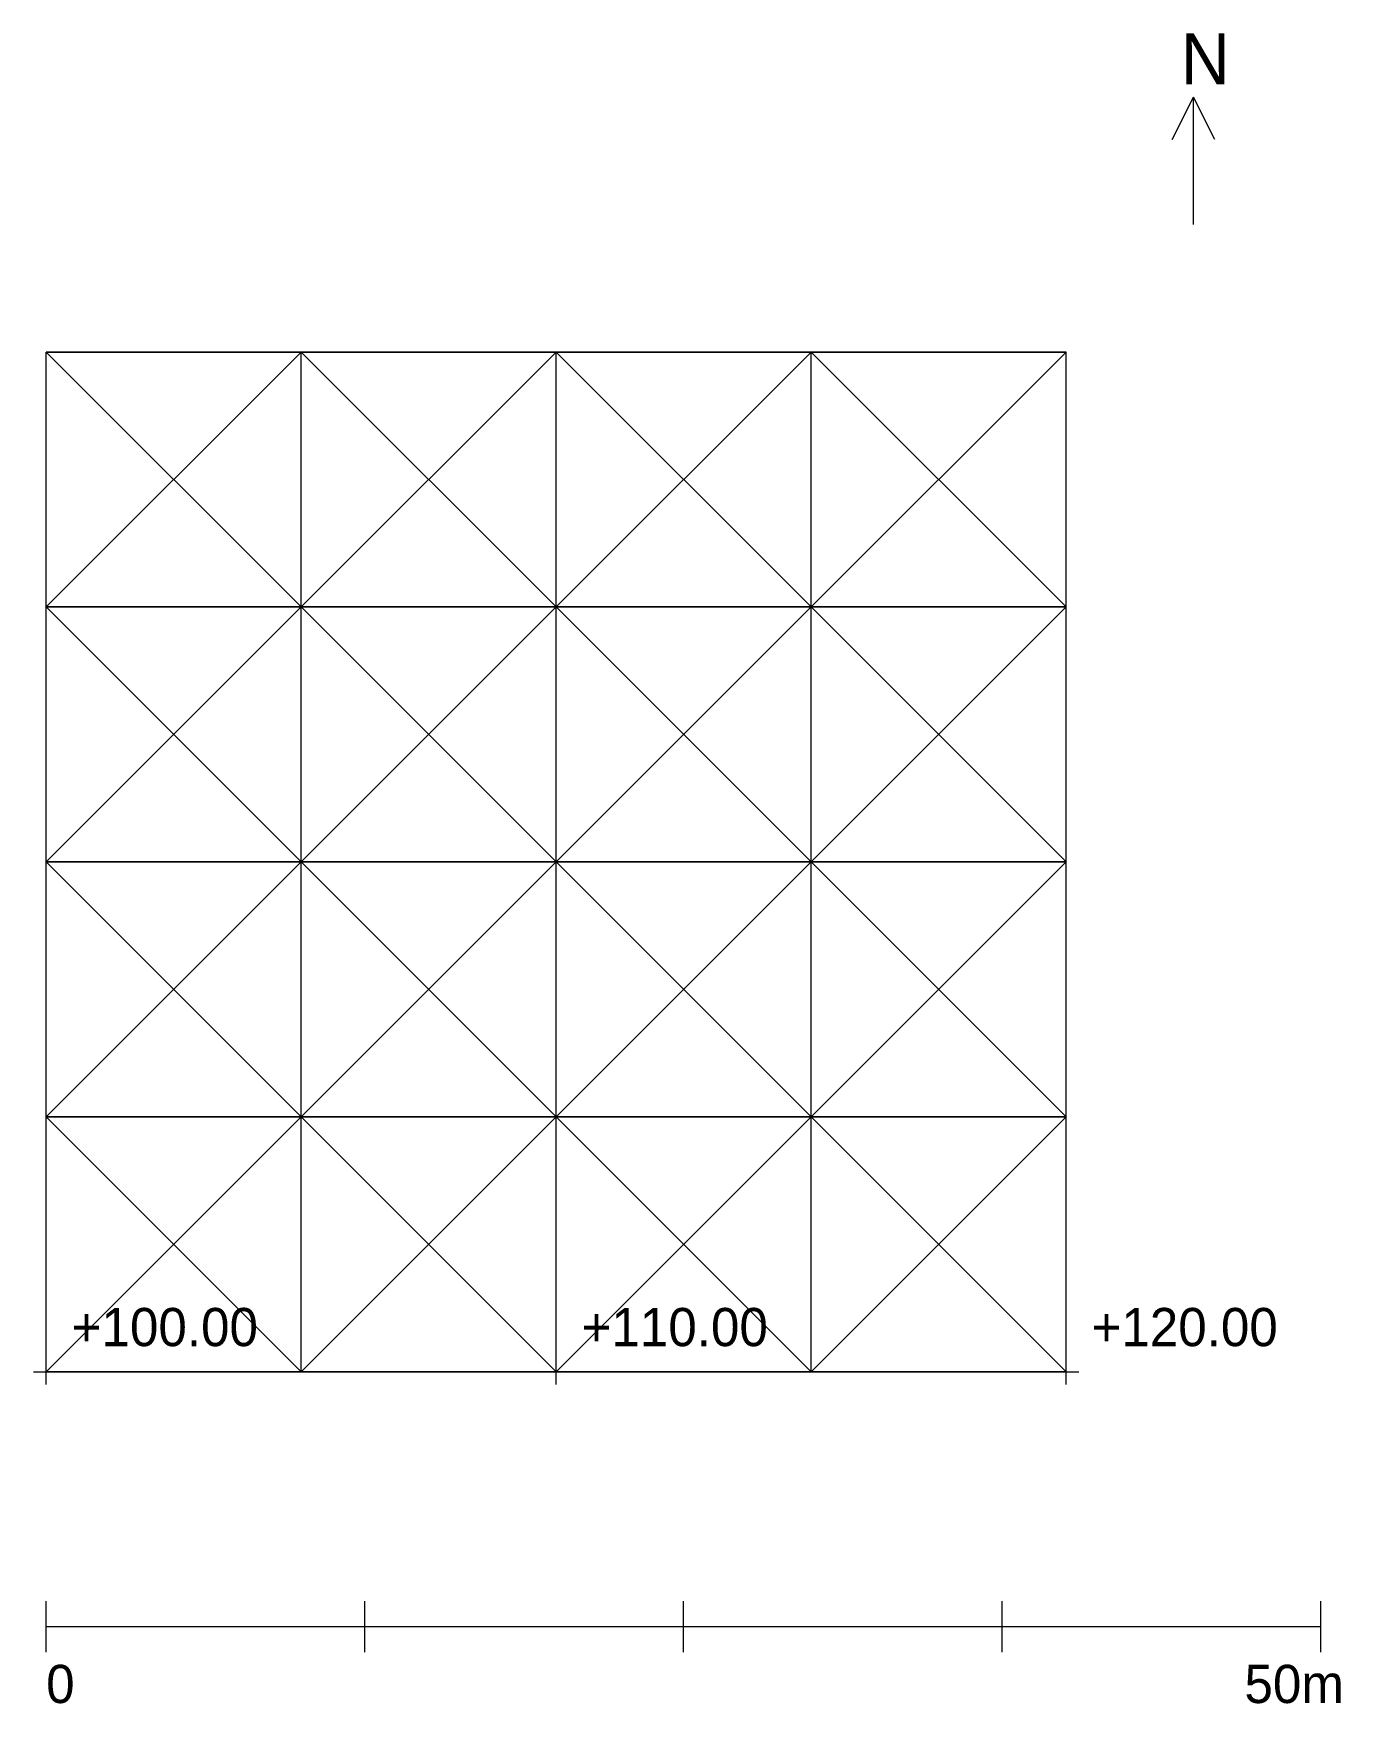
# Model space of a CAD drawing. Header units: metres. Extents: x 0 to 1051, y -6 to 2052.
# Drawn here: x 999.5 to 1050.8, y 1987 to 2052.5 of the extents above; entities outside this region: 1.
import ezdxf

# ---------------------------------------------------------------- set-up
doc = ezdxf.new("R2010")
doc.units = ezdxf.units.M
for name, color, linetype, lineweight in [('CONTOURS', 3, 'Continuous', 0), ('COORD-SCHEDULE', 7, 'Continuous', 0), ('NORTH-ARROW', 7, 'Continuous', 0), ('SCALE-BAR', 7, 'Continuous', 0), ('SPOT-HEIGHTS', 4, 'Continuous', 0), ('TIN-EDGES', 8, 'Continuous', 0)]:
    doc.layers.add(name, color=color, linetype=linetype, lineweight=lineweight)

msp = doc.modelspace()

# ---------------------------------------------------------------- linework, layer by layer
at = {"layer": 'CONTOURS'}
for p, q in [((1010, 2040), (1010, 2040)), ((1010, 2030), (1010, 2040)), ((1010, 2030), (1010, 2040)), ((1020, 2040), (1020, 2040)), ((1020, 2030), (1020, 2040)), ((1020, 2030), (1020, 2040)), ((1030, 2040), (1030, 2040)), ((1030, 2030), (1030, 2040)), ((1030, 2030), (1030, 2040)), ((1040, 2040), (1040, 2040)), ((1040, 2030), (1040, 2040)), ((1040, 2030), (1040, 2040)), ((1010, 2030), (1010, 2030)), ((1010, 2020), (1010, 2030)), ((1010, 2030), (1010, 2030)), ((1010, 2020), (1010, 2030)), ((1020, 2030), (1020, 2030)), ((1020, 2020), (1020, 2030)), ((1020, 2030), (1020, 2030)), ((1020, 2020), (1020, 2030)), ((1030, 2030), (1030, 2030)), ((1030, 2020), (1030, 2030)), ((1030, 2030), (1030, 2030)), ((1030, 2020), (1030, 2030)), ((1040, 2030), (1040, 2030)), ((1040, 2020), (1040, 2030)), ((1040, 2030), (1040, 2030)), ((1040, 2020), (1040, 2030)), ((1010, 2020), (1010, 2020)), ((1010, 2010), (1010, 2020)), ((1010, 2020), (1010, 2020)), ((1010, 2010), (1010, 2020)), ((1020, 2020), (1020, 2020)), ((1020, 2010), (1020, 2020)), ((1020, 2020), (1020, 2020)), ((1020, 2010), (1020, 2020)), ((1030, 2020), (1030, 2020)), ((1030, 2010), (1030, 2020)), ((1030, 2020), (1030, 2020)), ((1030, 2010), (1030, 2020)), ((1040, 2020), (1040, 2020)), ((1040, 2010), (1040, 2020)), ((1040, 2020), (1040, 2020)), ((1040, 2010), (1040, 2020)), ((1010, 2010), (1010, 2010)), ((1010, 2000), (1010, 2010)), ((1010, 2010), (1010, 2010)), ((1010, 2000), (1010, 2010)), ((1020, 2010), (1020, 2010)), ((1020, 2000), (1020, 2010)), ((1020, 2010), (1020, 2010)), ((1020, 2000), (1020, 2010)), ((1030, 2010), (1030, 2010)), ((1030, 2000), (1030, 2010)), ((1030, 2010), (1030, 2010)), ((1030, 2000), (1030, 2010)), ((1040, 2010), (1040, 2010)), ((1040, 2000), (1040, 2010)), ((1040, 2010), (1040, 2010)), ((1040, 2000), (1040, 2010)), ((1010, 2000), (1010, 2000)), ((1020, 2000), (1020, 2000)), ((1030, 2000), (1030, 2000)), ((1040, 2000), (1040, 2000))]:
    msp.add_line(p, q, dxfattribs=at)
at = {"layer": 'NORTH-ARROW'}
for p in [(1044.167, 2048.333), (1045, 2045), (1045.833, 2048.333)]:
    msp.add_line(p, (1045, 2050), dxfattribs=at)
at = {"layer": 'SCALE-BAR'}
for p, q in [((1000, 1989), (1000, 1991)), ((1012.5, 1989), (1012.5, 1991)), ((1025, 1989), (1025, 1991)), ((1037.5, 1989), (1037.5, 1991)), ((1050, 1989), (1050, 1991)), ((1000, 1990), (1012.5, 1990)), ((1012.5, 1990), (1025, 1990)), ((1025, 1990), (1037.5, 1990)), ((1037.5, 1990), (1050, 1990))]:
    msp.add_line(p, q, dxfattribs=at)
at = {"layer": 'SPOT-HEIGHTS'}
for p, q in [((1000, 1999.5), (1000, 2000.5)), ((1020, 1999.5), (1020, 2000.5)), ((1040, 1999.5), (1040, 2000.5)), ((999.5, 2000), (1000.5, 2000)), ((1019.5, 2000), (1020.5, 2000)), ((1039.5, 2000), (1040.5, 2000))]:
    msp.add_line(p, q, dxfattribs=at)
at = {"layer": 'TIN-EDGES'}
for p, q in [((1000, 2030), (1000, 2040)), ((1000, 2040), (1010, 2030)), ((1000, 2030), (1000, 2040)), ((1000, 2040), (1010, 2040)), ((1010, 2040), (1000, 2030)), ((1010, 2040), (1000, 2030)), ((1000, 2040), (1010, 2030)), ((1010, 2040), (1000, 2040)), ((1010, 2030), (1010, 2040)), ((1010, 2030), (1010, 2040)), ((1010, 2030), (1010, 2040)), ((1010, 2040), (1020, 2030)), ((1010, 2030), (1010, 2040)), ((1010, 2040), (1020, 2040)), ((1020, 2040), (1010, 2030)), ((1020, 2040), (1010, 2030)), ((1010, 2040), (1020, 2030)), ((1020, 2040), (1010, 2040)), ((1020, 2030), (1020, 2040)), ((1020, 2030), (1020, 2040)), ((1020, 2030), (1020, 2040)), ((1020, 2040), (1030, 2030)), ((1020, 2030), (1020, 2040)), ((1020, 2040), (1030, 2040)), ((1030, 2040), (1020, 2030)), ((1030, 2040), (1020, 2030)), ((1020, 2040), (1030, 2030)), ((1030, 2040), (1020, 2040)), ((1030, 2030), (1030, 2040)), ((1030, 2030), (1030, 2040)), ((1030, 2030), (1030, 2040)), ((1030, 2040), (1040, 2030)), ((1030, 2030), (1030, 2040)), ((1030, 2040), (1040, 2040)), ((1040, 2040), (1030, 2030)), ((1040, 2040), (1030, 2030)), ((1030, 2040), (1040, 2030)), ((1040, 2040), (1030, 2040)), ((1040, 2030), (1040, 2040)), ((1040, 2030), (1040, 2040)), ((1000, 2020), (1000, 2030)), ((1000, 2030), (1010, 2020)), ((1000, 2020), (1000, 2030)), ((1000, 2030), (1010, 2030)), ((1010, 2030), (1000, 2020)), ((1010, 2030), (1000, 2020)), ((1010, 2030), (1000, 2030)), ((1000, 2030), (1010, 2020)), ((1010, 2030), (1000, 2030)), ((1000, 2030), (1010, 2030)), ((1010, 2020), (1010, 2030)), ((1010, 2020), (1010, 2030)), ((1010, 2020), (1010, 2030)), ((1010, 2030), (1020, 2020)), ((1010, 2020), (1010, 2030)), ((1010, 2030), (1020, 2030)), ((1020, 2030), (1010, 2020)), ((1020, 2030), (1010, 2020)), ((1020, 2030), (1010, 2030)), ((1010, 2030), (1020, 2020)), ((1020, 2030), (1010, 2030)), ((1010, 2030), (1020, 2030)), ((1020, 2020), (1020, 2030)), ((1020, 2020), (1020, 2030)), ((1020, 2020), (1020, 2030)), ((1020, 2030), (1030, 2020)), ((1020, 2020), (1020, 2030)), ((1020, 2030), (1030, 2030)), ((1030, 2030), (1020, 2020)), ((1030, 2030), (1020, 2020)), ((1030, 2030), (1020, 2030)), ((1020, 2030), (1030, 2020)), ((1030, 2030), (1020, 2030)), ((1020, 2030), (1030, 2030)), ((1030, 2020), (1030, 2030)), ((1030, 2020), (1030, 2030)), ((1030, 2020), (1030, 2030)), ((1030, 2030), (1040, 2020)), ((1030, 2020), (1030, 2030)), ((1030, 2030), (1040, 2030)), ((1040, 2030), (1030, 2020)), ((1040, 2030), (1030, 2020)), ((1040, 2030), (1030, 2030)), ((1030, 2030), (1040, 2020)), ((1040, 2030), (1030, 2030)), ((1030, 2030), (1040, 2030)), ((1040, 2020), (1040, 2030)), ((1040, 2020), (1040, 2030)), ((1000, 2010), (1000, 2020)), ((1000, 2020), (1010, 2010)), ((1000, 2010), (1000, 2020)), ((1000, 2020), (1010, 2020)), ((1010, 2020), (1000, 2010)), ((1010, 2020), (1000, 2010)), ((1010, 2020), (1000, 2020)), ((1000, 2020), (1010, 2010)), ((1010, 2020), (1000, 2020)), ((1000, 2020), (1010, 2020)), ((1010, 2010), (1010, 2020)), ((1010, 2010), (1010, 2020)), ((1010, 2010), (1010, 2020)), ((1010, 2020), (1020, 2010)), ((1010, 2010), (1010, 2020)), ((1010, 2020), (1020, 2020)), ((1020, 2020), (1010, 2010)), ((1020, 2020), (1010, 2010)), ((1020, 2020), (1010, 2020)), ((1010, 2020), (1020, 2010)), ((1020, 2020), (1010, 2020)), ((1010, 2020), (1020, 2020)), ((1020, 2010), (1020, 2020)), ((1020, 2010), (1020, 2020)), ((1020, 2010), (1020, 2020)), ((1020, 2020), (1030, 2010)), ((1020, 2010), (1020, 2020)), ((1020, 2020), (1030, 2020)), ((1030, 2020), (1020, 2010)), ((1030, 2020), (1020, 2010)), ((1030, 2020), (1020, 2020)), ((1020, 2020), (1030, 2010)), ((1030, 2020), (1020, 2020)), ((1020, 2020), (1030, 2020)), ((1030, 2010), (1030, 2020)), ((1030, 2010), (1030, 2020)), ((1030, 2010), (1030, 2020)), ((1030, 2020), (1040, 2010)), ((1030, 2010), (1030, 2020)), ((1030, 2020), (1040, 2020)), ((1040, 2020), (1030, 2010)), ((1040, 2020), (1030, 2010)), ((1040, 2020), (1030, 2020)), ((1030, 2020), (1040, 2010)), ((1040, 2020), (1030, 2020)), ((1030, 2020), (1040, 2020)), ((1040, 2010), (1040, 2020)), ((1040, 2010), (1040, 2020)), ((1000, 2000), (1000, 2010)), ((1000, 2010), (1010, 2000)), ((1000, 2000), (1000, 2010)), ((1000, 2010), (1010, 2010)), ((1010, 2010), (1000, 2000)), ((1010, 2010), (1000, 2000)), ((1010, 2010), (1000, 2010)), ((1000, 2010), (1010, 2000)), ((1010, 2010), (1000, 2010)), ((1000, 2010), (1010, 2010)), ((1010, 2000), (1010, 2010)), ((1010, 2000), (1010, 2010)), ((1010, 2000), (1010, 2010)), ((1010, 2010), (1020, 2000)), ((1010, 2000), (1010, 2010)), ((1010, 2010), (1020, 2010)), ((1020, 2010), (1010, 2000)), ((1020, 2010), (1010, 2000)), ((1020, 2010), (1010, 2010)), ((1010, 2010), (1020, 2000)), ((1020, 2010), (1010, 2010)), ((1010, 2010), (1020, 2010)), ((1020, 2000), (1020, 2010)), ((1020, 2000), (1020, 2010)), ((1020, 2000), (1020, 2010)), ((1020, 2010), (1030, 2000)), ((1020, 2000), (1020, 2010)), ((1020, 2010), (1030, 2010)), ((1030, 2010), (1020, 2000)), ((1030, 2010), (1020, 2000)), ((1030, 2010), (1020, 2010)), ((1020, 2010), (1030, 2000)), ((1030, 2010), (1020, 2010)), ((1020, 2010), (1030, 2010)), ((1030, 2000), (1030, 2010)), ((1030, 2000), (1030, 2010)), ((1030, 2000), (1030, 2010)), ((1030, 2010), (1040, 2000)), ((1030, 2000), (1030, 2010)), ((1030, 2010), (1040, 2010)), ((1040, 2010), (1030, 2000)), ((1040, 2010), (1030, 2000)), ((1040, 2010), (1030, 2010)), ((1030, 2010), (1040, 2000)), ((1040, 2010), (1030, 2010)), ((1030, 2010), (1040, 2010)), ((1040, 2000), (1040, 2010)), ((1040, 2000), (1040, 2010)), ((1010, 2000), (1000, 2000)), ((1000, 2000), (1010, 2000)), ((1020, 2000), (1010, 2000)), ((1010, 2000), (1020, 2000)), ((1030, 2000), (1020, 2000)), ((1020, 2000), (1030, 2000)), ((1040, 2000), (1030, 2000)), ((1030, 2000), (1040, 2000))]:
    msp.add_line(p, q, dxfattribs=at)

# ---------------------------------------------------------------- texts
at = {"layer": 'COORD-SCHEDULE'}
msp.add_text('TOPOGRAPHIC SURVEY: SRID 21037 | urn:ogc:def:crs:EPSG::21037', height=2, dxfattribs=at).set_placement((0, -5))
at = {"layer": 'NORTH-ARROW'}
msp.add_text('N', height=2, dxfattribs=at).set_placement((1044.5, 2050.5))
at = {"layer": 'SCALE-BAR'}
for s, p in [('0', (1000, 1987)), ('50m', (1047, 1987))]:
    msp.add_text(s, height=1.5, dxfattribs=at).set_placement(p)
at = {"layer": 'SPOT-HEIGHTS'}
for s, p in [('+100.00', (1001, 2001)), ('+110.00', (1021, 2001)), ('+120.00', (1041, 2001))]:
    msp.add_text(s, height=1.5, dxfattribs=at).set_placement(p)

doc.saveas('drawing.dxf')
